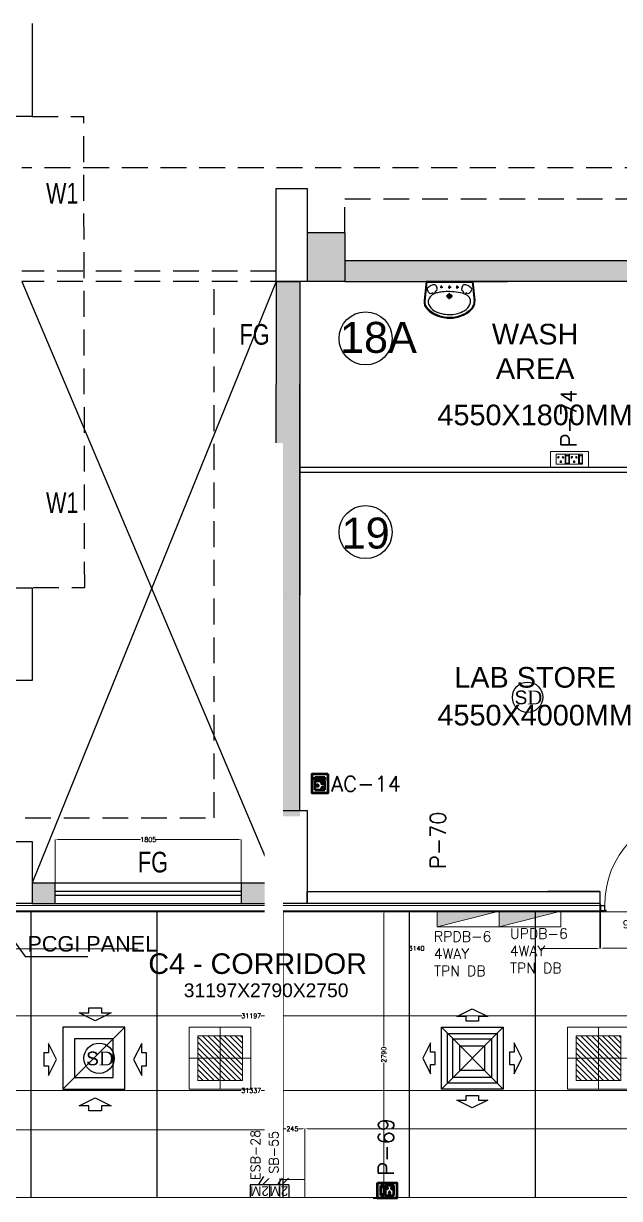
# Model space of a CAD drawing. Extents: x 11369658 to 11598203, y -3946797 to -3787209.
# Drawn here: x 11404057 to 11409837, y -3870631 to -3859241 of the extents above; entities that cross this region are included whole.
import ezdxf

# ---------------------------------------------------------------- set-up
doc = ezdxf.new("R2010")
doc.units = 0
doc.header["$MEASUREMENT"] = 0
doc.header["$PDMODE"] = 35
doc.linetypes.add('CENTER', pattern=[0])
doc.linetypes.add('DASHED', pattern=[0.75, 0.5, -0.25])
doc.layers.get('0').update_dxf_attribs({"linetype": 'CONTINUOUS'})
doc.layers.get('Defpoints').update_dxf_attribs({"color": 251, "linetype": 'CONTINUOUS'})
for name, color, linetype, lineweight in [('0 Room description', 210, 'CONTINUOUS', 5), ('0 Room Dimensions', 7, 'CONTINUOUS', 0), ('Ahlada 50mm Wall Panel PCGI', 94, 'CONTINUOUS', 5), ('Ahlada Ceiling Panels', 202, 'CONTINUOUS', 5), ('Dim( Actpl )', 7, 'CONTINUOUS', 5), ('ELE-1 NO 6-16A RAW POWER SOCKET', 1, 'CONTINUOUS', 0), ('ELE-2NOS OF 6-16 RAW POWER SOCKET', 1, 'CONTINUOUS', 20), ('ELE-36W LED LIGHT', 210, 'CONTINUOUS', 18), ('ELE-POWER SOCKET TEXT', 7, 'CONTINUOUS', 5), ('ELE. DB', 1, 'CONTINUOUS', 9), ('ELE.DB', 1, 'CONTINUOUS', 20), ('ELE.DB @ 1', 1, 'CONTINUOUS', 20), ('FA-BELOW SMOKE DERECTOR', 1, 'CONTINUOUS', 25), ('Single Leaf Door', 4, 'CONTINUOUS', 18)]:
    doc.layers.add(name, color=color, linetype=linetype, lineweight=lineweight)
for name, color, linetype in [('dim ref', 251, 'CONTINUOUS'), ('ELE 36W LED LIGHT', 6, 'CONTINUOUS'), ('ELE-2M RAW P.SB', 40, 'CONTINUOUS'), ('ELE-2M UPS P.SB', 3, 'CONTINUOUS'), ('ELE-LIGHTING TEXT', 7, 'CONTINUOUS'), ('HATCH', 251, 'CONTINUOUS'), ('HS', 251, 'CONTINUOUS'), ('MEP_HVAC_RA_DIFFUSER', 6, 'CONTINUOUS'), ('MEP_HVAC_SA_DIFFUSER', 5, 'CONTINUOUS')]:
    doc.layers.add(name, color=color, linetype=linetype)
doc.layers.add('ELE-20A AC POWER SOCKET', color=7, linetype='CONTINUOUS', lineweight=5, true_color=0xffa07f)
doc.styles.add('0_RM-NM', font='arial.ttf')
doc.styles.add('ARIAL', font='arial.ttf', dxfattribs={"width": 0.75})
doc.styles.add('PDF Times New Roman', font='times.ttf')
doc.styles.get("Standard").update_dxf_attribs({"font": 'arial.ttf'})
doc.styles.add('sudheer', font='romanc.shx')
doc.dimstyles.new('AEPL1', dxfattribs={"dimtxt": 45, "dimasz": 25, "dimexe": 1.25, "dimexo": 5, "dimtad": 0, "dimdec": 0, "dimtxsty": 'sudheer', "dimcen": 2.5, "dimclrd": 250, "dimclre": 250, "dimclrt": 7, "dimadec": 0, "dimazin": 0, "dimtfac": 1, "dimtdec": 0, "dimtmove": 0, "dimatfit": 3, "dimfxl": 1, "dimlwd": 0, "dimlwe": 0, "dimarcsym": 0})
doc.dimstyles.new('Scale 50', dxfattribs={"dimscale": 0, "dimtxt": 150, "dimasz": 150, "dimexe": 0, "dimexo": 0.1, "dimgap": 0, "dimtad": 0, "dimtoh": 1, "dimdec": 0, "dimzin": 0, "dimdsep": 46, "dimtxsty": '0_RM-NM', "dimcen": 0, "dimdle": 100, "dimclrd": 204, "dimclre": 212, "dimclrt": 224, "dimadec": 0, "dimazin": 0, "dimtfac": 1, "dimtdec": 0, "dimtofl": 0, "dimtmove": 1, "dimatfit": 3, "dimfxl": 1, "dimtolj": 1, "dimtzin": 0, "dimlwe": -1, "dimarcsym": 0})
pattern_1 = [(45, (532647.2246, -299518.40968), (-0.0883883476483, 0.0883883476483), [])]

# ---------------------------------------------------------------- blocks, each defined once
blk = doc.blocks.new('*D37')
at = {"layer": 'Defpoints', "color": 0, "ltscale": 500, "transparency": 16777216}
for p in [(11397238, -3867771), (11406507, -3867769), (11406507, -3868211)]:
    blk.add_point(p, dxfattribs=at)
at = {"layer": 'Dim( Actpl )', "color": 250, "lineweight": 0, "ltscale": 500, "transparency": 16777216}
for p, q in [((11397238, -3867776), (11397238, -3868212)), ((11406507, -3867774), (11406507, -3868212)), ((11397263, -3868211), (11401793, -3868211)), ((11406482, -3868211), (11401952, -3868211))]:
    blk.add_line(p, q, dxfattribs=at)
at = {"layer": 'Dim( Actpl )', "color": 250, "ltscale": 500, "transparency": 16777216}
for points in [[(11397263, -3868207), (11397263, -3868215), (11397238, -3868211)], [(11406482, -3868215), (11406482, -3868207), (11406507, -3868211)]]:
    blk.add_solid(points, dxfattribs=at)
at = {"layer": 'Dim( Actpl )', "color": 7, "ltscale": 500, "transparency": 16777216, "insert": (11401872, -3868211), "char_height": 45, "attachment_point": 5, "style": 'sudheer'}
blk.add_mtext('9270', dxfattribs=at)
blk = doc.blocks.new('*D38')
at = {"layer": 'Defpoints', "color": 0, "ltscale": 500, "transparency": 16777216}
for p in [(11409647, -3867670), (11406507, -3867769), (11409647, -3868206)]:
    blk.add_point(p, dxfattribs=at)
at = {"layer": 'Dim( Actpl )', "color": 250, "lineweight": 0, "ltscale": 500, "transparency": 16777216}
for p, q in [((11409647, -3867675), (11409647, -3868207)), ((11406507, -3867774), (11406507, -3868207)), ((11406532, -3868206), (11407793, -3868206)), ((11409622, -3868206), (11407945, -3868206))]:
    blk.add_line(p, q, dxfattribs=at)
at = {"layer": 'Dim( Actpl )', "color": 250, "ltscale": 500, "transparency": 16777216}
for points in [[(11406532, -3868202), (11406532, -3868210), (11406507, -3868206)], [(11409622, -3868210), (11409622, -3868202), (11409647, -3868206)]]:
    blk.add_solid(points, dxfattribs=at)
at = {"layer": 'Dim( Actpl )', "color": 7, "ltscale": 500, "transparency": 16777216, "insert": (11407869, -3868206), "char_height": 45, "attachment_point": 5, "style": 'sudheer'}
blk.add_mtext('3140', dxfattribs=at)
blk = doc.blocks.new('*D43')
at = {"layer": 'Defpoints', "color": 0, "ltscale": 500, "transparency": 16777216}
for p in [(11409654, -3867771), (11410629, -3867771), (11409654, -3868204)]:
    blk.add_point(p, dxfattribs=at)
at = {"layer": 'Dim( Actpl )', "color": 250, "lineweight": 0, "ltscale": 500, "transparency": 16777216}
for p, q in [((11409654, -3867776), (11409654, -3868205)), ((11410629, -3867776), (11410629, -3868205)), ((11409679, -3868204), (11410083, -3868204)), ((11410604, -3868204), (11410200, -3868204))]:
    blk.add_line(p, q, dxfattribs=at)
at = {"layer": 'Dim( Actpl )', "color": 250, "ltscale": 500, "transparency": 16777216}
for points in [[(11409679, -3868200), (11409679, -3868208), (11409654, -3868204)], [(11410604, -3868208), (11410604, -3868200), (11410629, -3868204)]]:
    blk.add_solid(points, dxfattribs=at)
at = {"layer": 'Dim( Actpl )', "color": 7, "ltscale": 500, "transparency": 16777216, "insert": (11410142, -3868204), "char_height": 45, "attachment_point": 5, "style": 'sudheer'}
blk.add_mtext('975', dxfattribs=at)
blk = doc.blocks.new('*D47')
at = {"layer": 'Defpoints', "color": 0, "ltscale": 500, "transparency": 16777216}
for p in [(11397222, -3869964), (11397222, -3870445), (11406542, -3870445)]:
    blk.add_point(p, dxfattribs=at)
at = {"layer": 'Dim( Actpl )', "color": 250, "lineweight": 0, "ltscale": 500, "transparency": 16777216}
for p, q in [((11397222, -3870440), (11397222, -3869963)), ((11397247, -3869964), (11401802, -3869964)), ((11406517, -3869964), (11401962, -3869964)), ((11406542, -3870440), (11406542, -3869963))]:
    blk.add_line(p, q, dxfattribs=at)
at = {"layer": 'Dim( Actpl )', "color": 250, "ltscale": 500, "transparency": 16777216}
for points in [[(11397247, -3869960), (11397247, -3869968), (11397222, -3869964)], [(11406517, -3869968), (11406517, -3869960), (11406542, -3869964)]]:
    blk.add_solid(points, dxfattribs=at)
at = {"layer": 'Dim( Actpl )', "color": 7, "ltscale": 500, "transparency": 16777216, "insert": (11401882, -3869964), "char_height": 45, "attachment_point": 5, "style": 'sudheer'}
blk.add_mtext('9320', dxfattribs=at)
blk = doc.blocks.new('*D48')
at = {"layer": 'Defpoints', "color": 0, "ltscale": 500, "transparency": 16777216}
for p in [(11416632, -3869955), (11406787, -3870445), (11416632, -3870798)]:
    blk.add_point(p, dxfattribs=at)
at = {"layer": 'Dim( Actpl )', "color": 250, "lineweight": 0, "ltscale": 500, "transparency": 16777216}
for p, q in [((11406787, -3870440), (11406787, -3869954)), ((11406812, -3869955), (11411630, -3869955)), ((11416607, -3869955), (11411790, -3869955)), ((11416632, -3870793), (11416632, -3869954))]:
    blk.add_line(p, q, dxfattribs=at)
at = {"layer": 'Dim( Actpl )', "color": 250, "ltscale": 500, "transparency": 16777216}
for points in [[(11406812, -3869951), (11406812, -3869959), (11406787, -3869955)], [(11416607, -3869951), (11416607, -3869959), (11416632, -3869955)]]:
    blk.add_solid(points, dxfattribs=at)
at = {"layer": 'Dim( Actpl )', "color": 7, "ltscale": 500, "transparency": 16777216, "insert": (11411710, -3869955), "char_height": 45, "attachment_point": 5, "style": 'sudheer'}
blk.add_mtext('9845', dxfattribs=at)
blk = doc.blocks.new('*D57')
at = {"layer": 'Defpoints', "color": 0, "ltscale": 500, "transparency": 16777216}
for p in [(11406170, -3867152), (11404365, -3867771), (11406170, -3867771)]:
    blk.add_point(p, dxfattribs=at)
at = {"layer": 'Dim( Actpl )', "color": 250, "lineweight": 0, "ltscale": 500, "transparency": 16777216}
for p, q in [((11404365, -3867766), (11404365, -3867151)), ((11404390, -3867152), (11405193, -3867152)), ((11406145, -3867152), (11405344, -3867152)), ((11406170, -3867766), (11406170, -3867151))]:
    blk.add_line(p, q, dxfattribs=at)
at = {"layer": 'Dim( Actpl )', "color": 250, "ltscale": 500, "transparency": 16777216}
for points in [[(11404390, -3867148), (11404390, -3867156), (11404365, -3867152)], [(11406145, -3867156), (11406145, -3867148), (11406170, -3867152)]]:
    blk.add_solid(points, dxfattribs=at)
at = {"layer": 'Dim( Actpl )', "color": 7, "ltscale": 500, "transparency": 16777216, "insert": (11405268, -3867152), "char_height": 45, "attachment_point": 5, "style": 'sudheer'}
blk.add_mtext('1805', dxfattribs=at)
blk = doc.blocks.new('*D58')
at = {"layer": 'Defpoints', "color": 0, "ltscale": 500, "transparency": 16777216}
for p in [(11406542, -3869955), (11406542, -3870445), (11406787, -3870445)]:
    blk.add_point(p, dxfattribs=at)
at = {"layer": 'Dim( Actpl )', "color": 250, "lineweight": 0, "ltscale": 500, "transparency": 16777216}
for p, q in [((11406542, -3870440), (11406542, -3869954)), ((11406567, -3869955), (11406606, -3869955)), ((11406762, -3869955), (11406723, -3869955)), ((11406787, -3870440), (11406787, -3869954))]:
    blk.add_line(p, q, dxfattribs=at)
at = {"layer": 'Dim( Actpl )', "color": 250, "ltscale": 500, "transparency": 16777216}
for points in [[(11406567, -3869951), (11406567, -3869959), (11406542, -3869955)], [(11406762, -3869959), (11406762, -3869951), (11406787, -3869955)]]:
    blk.add_solid(points, dxfattribs=at)
at = {"layer": 'Dim( Actpl )', "color": 7, "ltscale": 500, "transparency": 16777216, "insert": (11406665, -3869955), "char_height": 45, "attachment_point": 5, "style": 'sudheer'}
blk.add_mtext('245', dxfattribs=at)
blk = doc.blocks.new('1000x80')
at = {"layer": 'Single Leaf Door'}
for points in [[(103104, -23532), (103109, -23532), (103109, -23236), (103104, -23236)], [(103147, -23236), (103142, -23236), (103142, -23532), (103147, -23532)]]:
    blk.add_hatch(color=6, dxfattribs=at).paths.add_polyline_path(points)
at = {"layer": 'Single Leaf Door', "color": 8}
for p, q in [((103104, -23771), (103104, -22867)), ((103104, -22867), (103147, -22867)), ((103125, -23236), (103125, -22867)), ((103147, -22867), (103147, -23771)), ((103089, -22924), (103089, -22942)), ((103104, -22922), (103091, -22922)), ((103091, -22944), (103104, -22944)), ((103104, -22922), (103104, -22944)), ((103125, -23771), (103125, -23532)), ((103060, -23771), (103060, -23821)), ((103100, -23771), (103060, -23771)), ((103061, -23773), (103061, -23819)), ((103098, -23773), (103061, -23773)), ((103098, -23818), (103098, -23773)), ((103100, -23816), (103100, -23771)), ((103147, -23771), (103104, -23771)), ((103994, -23816), (103994, -23771)), ((103994, -23771), (104035, -23771)), ((103996, -23818), (103996, -23773)), ((103996, -23773), (104033, -23773)), ((104033, -23773), (104033, -23819)), ((104035, -23771), (104035, -23821)), ((103060, -23821), (103100, -23821)), ((103061, -23819), (103100, -23819)), ((103110, -23818), (103098, -23818)), ((103112, -23816), (103100, -23816)), ((103100, -23819), (103110, -23819)), ((103100, -23821), (103112, -23821)), ((103110, -23819), (103110, -23818)), ((103112, -23821), (103112, -23816)), ((103982, -23816), (103994, -23816)), ((103982, -23821), (103982, -23816)), ((103994, -23821), (103982, -23821)), ((103984, -23818), (103996, -23818)), ((103984, -23819), (103984, -23818)), ((103994, -23819), (103984, -23819)), ((104033, -23819), (103994, -23819)), ((104035, -23821), (103994, -23821))]:
    blk.add_line(p, q, dxfattribs=at)
at = {"layer": 'Single Leaf Door', "color": 6}
for p, q in [((103147, -23236), (103104, -23236)), ((103104, -23236), (103104, -23532)), ((103109, -23532), (103109, -23236)), ((103142, -23532), (103142, -23236)), ((103147, -23532), (103147, -23236)), ((103104, -23532), (103147, -23532))]:
    blk.add_line(p, q, dxfattribs=at)
at = {"layer": 'Single Leaf Door', "color": 6, "ltscale": 100}
blk.add_line((103142, -23236), (103142, -23532), dxfattribs=at)
at = {"layer": 'Single Leaf Door', "color": 6}
for points in [[(103104, -23236), (103104, -23532), (103109, -23532), (103109, -23236), (103104, -23236)], [(103147, -23236), (103147, -23532), (103142, -23532), (103142, -23236), (103147, -23236)]]:
    blk.add_lwpolyline(points, dxfattribs=at)
at = {"layer": 'Single Leaf Door', "ltscale": 5000}
blk.add_lwpolyline([(103104, -23236), (103104, -23532), (103109, -23532), (103109, -23236), (103104, -23236)], dxfattribs=at)
at = {"layer": 'Single Leaf Door', "color": 8}
for centre, radius, start, end in [((103097, -23763), 897, 359.459, 86.7975), ((103089, -22933), 3.72, 90, 270), ((103091, -22924), 1.98, 90, 180), ((103091, -22942), 1.98, 180, 270)]:
    blk.add_arc(centre, radius, start, end, dxfattribs=at)
blk = doc.blocks.new('*D105')
at = {"layer": 'Defpoints', "color": 0, "ltscale": 500, "transparency": 16777216}
for p in [(11390668, -3868129), (11421865, -3868371), (11421865, -3868861)]:
    blk.add_point(p, dxfattribs=at)
at = {"layer": 'Dim( Actpl )', "color": 250, "lineweight": 0, "ltscale": 500, "transparency": 16777216}
for p, q in [((11390668, -3868134), (11390668, -3868862)), ((11421865, -3868376), (11421865, -3868862)), ((11390693, -3868861), (11406174, -3868861)), ((11421840, -3868861), (11406359, -3868861))]:
    blk.add_line(p, q, dxfattribs=at)
at = {"layer": 'Dim( Actpl )', "color": 250, "ltscale": 500, "transparency": 16777216}
for points in [[(11390693, -3868857), (11390693, -3868865), (11390668, -3868861)], [(11421840, -3868865), (11421840, -3868857), (11421865, -3868861)]]:
    blk.add_solid(points, dxfattribs=at)
at = {"layer": 'Dim( Actpl )', "color": 7, "ltscale": 500, "transparency": 16777216, "insert": (11406266, -3868861), "char_height": 45, "attachment_point": 5, "style": 'sudheer'}
blk.add_mtext('31197', dxfattribs=at)
blk = doc.blocks.new('*D106')
at = {"layer": 'Defpoints', "color": 0, "ltscale": 500, "transparency": 16777216}
for p in [(11407444, -3867842), (11407444, -3870632), (11407552, -3870632)]:
    blk.add_point(p, dxfattribs=at)
at = {"layer": 'Dim( Actpl )', "color": 250, "lineweight": 0, "ltscale": 500, "transparency": 16777216}
for p, q in [((11407449, -3867842), (11407554, -3867842)), ((11407552, -3867867), (11407552, -3869157)), ((11407552, -3870607), (11407552, -3869317)), ((11407449, -3870632), (11407554, -3870632))]:
    blk.add_line(p, q, dxfattribs=at)
at = {"layer": 'Dim( Actpl )', "color": 250, "ltscale": 500, "transparency": 16777216}
for points in [[(11407557, -3867867), (11407548, -3867867), (11407552, -3867842)], [(11407548, -3870607), (11407557, -3870607), (11407552, -3870632)]]:
    blk.add_solid(points, dxfattribs=at)
at = {"layer": 'Dim( Actpl )', "color": 7, "ltscale": 500, "transparency": 16777216, "insert": (11407552, -3869237), "char_height": 45, "attachment_point": 5, "rotation": 90, "style": 'sudheer'}
blk.add_mtext('2790', dxfattribs=at)
blk = doc.blocks.new('*D107')
at = {"layer": 'Defpoints', "color": 0, "ltscale": 500, "transparency": 16777216}
for p in [(11390597, -3868239), (11421935, -3868239), (11421935, -3869585)]:
    blk.add_point(p, dxfattribs=at)
at = {"layer": 'Dim( Actpl )', "color": 250, "lineweight": 0, "ltscale": 500, "transparency": 16777216}
for p, q in [((11390597, -3868244), (11390597, -3869586)), ((11421935, -3868244), (11421935, -3869586)), ((11390622, -3869585), (11406169, -3869585)), ((11421910, -3869585), (11406363, -3869585))]:
    blk.add_line(p, q, dxfattribs=at)
at = {"layer": 'Dim( Actpl )', "color": 250, "ltscale": 500, "transparency": 16777216}
for points in [[(11390622, -3869580), (11390622, -3869589), (11390597, -3869585)], [(11421910, -3869589), (11421910, -3869580), (11421935, -3869585)]]:
    blk.add_solid(points, dxfattribs=at)
at = {"layer": 'Dim( Actpl )', "color": 7, "ltscale": 500, "transparency": 16777216, "insert": (11406266, -3869585), "char_height": 45, "attachment_point": 5, "style": 'sudheer'}
blk.add_mtext('31337', dxfattribs=at)
blk = doc.blocks.new('FREAWFRED')
at = {"layer": 'ELE.DB @ 1'}
h = blk.add_hatch(color=1, dxfattribs=at)
h.dxf.hatch_style = 1
h.paths.add_polyline_path([(150, 0), (150, 600), (0, 600)])
at = {"layer": 'ELE.DB'}
blk.add_line((0, 600), (150, 0), dxfattribs=at)
blk.add_lwpolyline([(0, 0), (0, 600), (150, 600), (150, 0)], close=True, dxfattribs=at)
blk = doc.blocks.new('UPS DB')
at = {"layer": 'HATCH'}
h = blk.add_hatch(color=3, dxfattribs=at)
h.dxf.hatch_style = 1
h.paths.add_polyline_path([(0, -150), (600, -150), (600, 0)])
at = {"layer": 'ELE. DB', "color": 3}
blk.add_line((600, 0), (0, -150), dxfattribs=at)
blk.add_lwpolyline([(0, 0), (600, 0), (600, -150), (0, -150)], close=True, dxfattribs=at)
blk = doc.blocks.new('6-16A RAW POWER SOCKET 3M')
at = {"layer": 'ELE-1 NO 6-16A RAW POWER SOCKET', "lineweight": 50}
for p, q in [((0, 57.9), (72.3, 57.9)), ((0, 57.9), (72.3, 57.9)), ((0, 32.7), (0, 57.9)), ((0, 57.9), (0, 32.7)), ((72.3, 32.7), (0, 32.7)), ((0, 28.5), (0, -34.8)), ((72.3, 28.5), (0, 28.5)), ((7.9, 55.8), (64.4, 55.8)), ((7.9, 34.8), (7.9, 55.8)), ((64.4, 34.8), (7.9, 34.8)), ((61.9, 55.8), (61.9, 34.8)), ((64.4, 55.8), (64.4, 34.8)), ((72.3, 57.9), (72.3, 32.7)), ((72.3, -34.8), (72.3, 28.5)), ((0, -34.8), (72.3, -34.8))]:
    blk.add_line(p, q, dxfattribs=at)
blk.add_lwpolyline([(92, 82.1), (92, -57.5), (-19.7, -57.5), (-19.7, 82.1)], close=True, dxfattribs=at)
for centre, radius, start, end in [((18.3, -3.1), 4.93, 37.15837, 322.84163), ((23.3, -3.1), 3.14, 251.40312, 108.59688), ((50.3, 14.9), 4.24, 357.48997, 264.73109), ((53.2, 11.6), 3.43, 194.90486, 67.31619), ((50.3, -21.2), 4.24, 95.26891, 2.51003), ((53.2, -17.8), 3.43, 292.68381, 165.09514)]:
    blk.add_arc(centre, radius, start, end, dxfattribs=at)
blk = doc.blocks.new('4355')
at = {"layer": 'ELE-1 NO 6-16A RAW POWER SOCKET', "color": 21, "lineweight": 50}
for p, q in [((-132, 227), (-289, 227)), ((-289, 227), (-289, 49)), ((-132, 49), (-132, 227)), ((-122, 49), (-122, 227)), ((-122, 227), (-60, 227)), ((-60, 227), (-122, 227)), ((-60, 227), (-60, 49)), ((-60, 227), (-60, 49)), ((-289, 49), (-132, 49)), ((-60, 49), (-122, 49)), ((-117, 68), (-117, 208)), ((-117, 208), (-65, 208)), ((-65, 74), (-117, 74)), ((-65, 68), (-117, 68)), ((-65, 208), (-65, 68))]:
    blk.add_line(p, q, dxfattribs=at)
blk.add_lwpolyline([(0, 0), (-345, 0), (-345, 276), (0, 276)], close=True, dxfattribs=at)
for centre, radius, start, end in [((-255, 103), 10.5, 5.2689, 272.51), ((-247, 96), 8.47, 202.6838, 75.0951), ((-211, 182), 12.2, 307.1584, 232.8416), ((-211, 170), 7.76, 161.4031, 18.5969), ((-174, 96), 8.47, 104.9049, 337.3162), ((-166, 103), 10.5, 267.49, 174.7311)]:
    blk.add_arc(centre, radius, start, end, dxfattribs=at)
blk = doc.blocks.new('ujikd5e')
at = {"layer": 'ELE-2NOS OF 6-16 RAW POWER SOCKET', "color": 181, "ltscale": 300}
for p, q in [((57, -27), (91, -27)), ((91, -27), (57, -27)), ((57, -27), (57, -124)), ((57, -27), (57, -124)), ((88, -37), (60, -37)), ((60, -37), (60, -113)), ((60, -110), (88, -110)), ((60, -113), (88, -113)), ((88, -113), (88, -37)), ((91, -124), (91, -27)), ((97, -124), (97, -27)), ((97, -27), (182, -27)), ((182, -27), (182, -124)), ((187, -27), (221, -27)), ((221, -27), (187, -27)), ((187, -27), (187, -124)), ((187, -27), (187, -124)), ((218, -37), (190, -37)), ((190, -37), (190, -113)), ((190, -110), (218, -110)), ((190, -113), (218, -113)), ((218, -113), (218, -37)), ((221, -124), (221, -27)), ((227, -27), (312, -27)), ((227, -124), (227, -27)), ((312, -27), (312, -124)), ((57, -124), (91, -124)), ((182, -124), (97, -124)), ((187, -124), (221, -124)), ((312, -124), (227, -124))]:
    blk.add_line(p, q, dxfattribs=at)
blk.add_lwpolyline([(0, -150), (369, -150), (369, 0), (0, 0)], close=True, dxfattribs=at)
for centre, radius, start, end in [((115, -94), 5.7, 5.2689, 272.51), ((119, -98), 4.6, 202.6838, 75.0951), ((139, -51), 6.62, 307.1584, 232.8416), ((139, -58), 4.22, 161.4031, 18.5969), ((159, -98), 4.6, 104.9049, 337.3162), ((163, -94), 5.7, 267.49, 174.7311), ((245, -94), 5.7, 5.2689, 272.51), ((249, -98), 4.6, 202.6838, 75.0951), ((269, -51), 6.62, 307.1584, 232.8416), ((269, -58), 4.22, 161.4031, 18.5969), ((289, -98), 4.6, 104.9049, 337.3162), ((293, -94), 5.7, 267.49, 174.7311)]:
    blk.add_arc(centre, radius, start, end, dxfattribs=at)
blk = doc.blocks.new('SMOKE DETECTOR')
at = {"layer": 'FA-BELOW SMOKE DERECTOR', "color": 7}
blk.add_circle((931029, -118294), 350, dxfattribs=at)
at = {"layer": 'FA-BELOW SMOKE DERECTOR', "insert": (930730, -118461), "char_height": 316.24, "attachment_point": 7, "style": 'PDF Times New Roman'}
blk.add_mtext('{\\fArial|b0|i0|c0|p34;S}D', dxfattribs=at)
blk = doc.blocks.new('light300x600')
at = {"layer": 'ELE-36W LED LIGHT', "lineweight": 0}
for p, q in [((918215, -78407), (918215, -79007)), ((918815, -78407), (918215, -78407)), ((918515, -78407), (918515, -79007)), ((918815, -79007), (918815, -78407)), ((918298, -78491), (918299, -78491)), ((918298, -78544), (918352, -78491)), ((918298, -78597), (918405, -78491)), ((918298, -78650), (918458, -78491)), ((918298, -78703), (918511, -78491)), ((918298, -78756), (918564, -78491)), ((918298, -78809), (918617, -78491)), ((918298, -78862), (918670, -78491)), ((918298, -78916), (918723, -78491)), ((918298, -78491), (918298, -78924)), ((918731, -78491), (918298, -78491)), ((918343, -78924), (918731, -78536)), ((918731, -78924), (918731, -78491)), ((918396, -78924), (918731, -78589)), ((918449, -78924), (918731, -78642)), ((918502, -78924), (918731, -78695)), ((918215, -78707), (918815, -78707)), ((918555, -78924), (918731, -78748)), ((918608, -78924), (918731, -78801)), ((918298, -78924), (918731, -78924)), ((918661, -78924), (918731, -78854)), ((918714, -78924), (918731, -78907)), ((918215, -79007), (918815, -79007))]:
    blk.add_line(p, q, dxfattribs=at)
blk = doc.blocks.new('SA_DIFFUSER_600X600 MM')
at = {"layer": 'MEP_HVAC_SA_DIFFUSER', "color": 8}
for p, q in [((11908714, -3793568), (11908114, -3794168)), ((11908714, -3794168), (11908114, -3793568))]:
    blk.add_line(p, q, dxfattribs=at)
at = {"layer": 'MEP_HVAC_SA_DIFFUSER', "color": 152}
for points in [[(11908354, -3793508), (11908354, -3793463), (11908264, -3793463), (11908414, -3793388), (11908564, -3793463), (11908474, -3793463), (11908474, -3793508)], [(11908054, -3793808), (11908009, -3793808), (11908009, -3793718), (11907934, -3793868), (11908009, -3794018), (11908009, -3793928), (11908054, -3793928)], [(11908774, -3793928), (11908819, -3793928), (11908819, -3794018), (11908894, -3793868), (11908819, -3793718), (11908819, -3793808), (11908774, -3793808)], [(11908474, -3794228), (11908474, -3794273), (11908564, -3794273), (11908414, -3794348), (11908264, -3794273), (11908354, -3794273), (11908354, -3794228)]]:
    blk.add_lwpolyline(points, close=True, dxfattribs=at)
at = {"layer": 'MEP_HVAC_SA_DIFFUSER', "color": 5}
for points in [[(11908714, -3793568), (11908714, -3794168), (11908114, -3794168), (11908114, -3793568)], [(11908602, -3793681), (11908602, -3794056), (11908227, -3794056), (11908227, -3793681)]]:
    blk.add_lwpolyline(points, close=True, dxfattribs=at)
at = {"layer": 'MEP_HVAC_SA_DIFFUSER', "color": 8}
for points in [[(11908654, -3793628), (11908654, -3794108), (11908174, -3794108), (11908174, -3793628)], [(11908534, -3793748), (11908534, -3793988), (11908294, -3793988), (11908294, -3793748)]]:
    blk.add_lwpolyline(points, close=True, dxfattribs=at)
blk = doc.blocks.new('RA_DIFFUSER_600X600 MM')
at = {"layer": 'MEP_HVAC_RA_DIFFUSER', "color": 6}
for p, q in [((11906563, -3793381), (11906688, -3793381)), ((11906563, -3793428), (11906563, -3793381)), ((11906688, -3793381), (11906688, -3793428)), ((11906470, -3793428), (11906563, -3793428)), ((11906625, -3793506), (11906470, -3793428)), ((11906781, -3793428), (11906625, -3793506)), ((11906688, -3793428), (11906781, -3793428)), ((11906314, -3794168), (11906914, -3793568)), ((11906314, -3793568), (11906314, -3794168)), ((11906914, -3793568), (11906314, -3793568)), ((11906914, -3794168), (11906914, -3793568)), ((11906174, -3793724), (11906174, -3793817)), ((11906252, -3793879), (11906174, -3793724)), ((11907077, -3793724), (11906999, -3793879)), ((11907077, -3793817), (11907077, -3793724)), ((11906127, -3793817), (11906127, -3793942)), ((11906174, -3793817), (11906127, -3793817)), ((11907123, -3793817), (11907077, -3793817)), ((11907123, -3793942), (11907123, -3793817)), ((11906127, -3793942), (11906174, -3793942)), ((11906174, -3794035), (11906252, -3793879)), ((11906174, -3793942), (11906174, -3794035)), ((11906999, -3793879), (11907077, -3794035)), ((11907077, -3793942), (11907123, -3793942)), ((11907077, -3794035), (11907077, -3793942)), ((11906314, -3794168), (11906914, -3794168)), ((11906470, -3794331), (11906625, -3794253)), ((11906625, -3794253), (11906781, -3794331)), ((11906563, -3794331), (11906470, -3794331)), ((11906563, -3794377), (11906563, -3794331)), ((11906688, -3794377), (11906563, -3794377)), ((11906688, -3794331), (11906688, -3794377)), ((11906781, -3794331), (11906688, -3794331))]:
    blk.add_line(p, q, dxfattribs=at)
blk.add_lwpolyline([(11906427, -3794056), (11906802, -3794056), (11906802, -3793681), (11906427, -3793681)], close=True, dxfattribs=at)
blk = doc.blocks.new('2M SB')
at = {"layer": 'ELE-2M RAW P.SB'}
for p, q in [((-240, 160), (-240, 0)), ((0, 160), (-240, 160)), ((-134, 160), (-69, 265)), ((-88, 160), (-3, 245)), ((0, 160), (0, 0))]:
    blk.add_line(p, q, dxfattribs=at)
blk.add_text('2M', height=120, rotation=180, dxfattribs=at).set_placement((-6, 143))
blk = doc.blocks.new('2M UPS SB')
at = {"layer": 'ELE-2M UPS P.SB', "color": 3}
for p, q in [((-240, 160), (-240, 0)), ((0, 160), (-240, 160)), ((-134, 160), (-69, 265)), ((-88, 160), (-3, 245)), ((0, 160), (0, 0))]:
    blk.add_line(p, q, dxfattribs=at)
blk.add_text('2M', height=120, rotation=180, dxfattribs=at).set_placement((-6, 143))

msp = doc.modelspace()

# ---------------------------------------------------------------- hatches: boundary and pattern name
at = {"ltscale": 500}
for points in [[(11407172.5, -3861541.4), (11407172.5, -3861271.4), (11406807.5, -3861271.4), (11406807.5, -3861741.4), (11407172.5, -3861741.4)], [(11409649.2, -3861541.4), (11407172.5, -3861541.4), (11407172.5, -3861741.4), (11409649.2, -3861741.4)], [(11404365.5, -3867571.4), (11404142.5, -3867571.4), (11404142.5, -3867771.4), (11404365.5, -3867771.4)], [(11406507.5, -3867571.4), (11406170.5, -3867571.4), (11406170.5, -3867771.4), (11406507.5, -3867771.4)]]:
    msp.add_hatch(color=8, dxfattribs=at).paths.add_polyline_path(points)
at = {"layer": 'HS', "lineweight": -3, "ltscale": 500}
h = msp.add_hatch(dxfattribs=at)
h.set_pattern_fill('ANSI31', color=8)
h.set_pattern_definition(pattern_1)
h.paths.add_polyline_path([(11411110, -3861091.4, 0.4142136), (11410960, -3861241.4), (11410745, -3861241.4), (11410745, -3861541.4), (11409649.2, -3861541.4), (11409649.2, -3861741.4), (11410745, -3861741.4), (11411110, -3861741.4)])
h = msp.add_hatch(dxfattribs=at)
h.set_pattern_fill('ANSI31', color=8)
h.set_pattern_definition(pattern_1)
h.paths.add_polyline_path([(11406737.5, -3864011.4), (11406507.5, -3864011.4), (11406507.5, -3864781.4), (11406737.5, -3864781.4)])
h.paths.add_polyline_path([(11406737.5, -3861741.4), (11406507.5, -3861741.4), (11406507.5, -3863707.4), (11406737.5, -3863707.4)])
h = msp.add_hatch(dxfattribs=at)
h.set_pattern_fill('ANSI31', color=8)
h.set_pattern_definition(pattern_1)
h.paths.add_polyline_path([(11406507.5, -3866925.5), (11406507.5, -3863707.4), (11406737.5, -3863707.4), (11406737.5, -3866925.5)])

# ---------------------------------------------------------------- linework, layer by layer
at = {"color": 8, "lineweight": 25, "ltscale": 500}
for p, q in [((11404142.5, -3859241.4), (11404142.5, -3860141.4)), ((11404142.5, -3860141.4), (11403842.5, -3860141.4)), ((11406507.5, -3861741.4), (11406507.5, -3860841.4)), ((11406507.5, -3860841.4), (11406807.5, -3860841.4)), ((11406807.5, -3860841.4), (11406807.5, -3861741.4)), ((11406807.5, -3861741.4), (11406507.5, -3861741.4)), ((11406737.5, -3861741.4), (11406737.5, -3864781.4)), ((11406737.5, -3861741.4), (11406737.5, -3863261.4)), ((11406737.5, -3863541.4), (11411410, -3863541.4)), ((11406737.5, -3863591.4), (11411410, -3863591.4)), ((11403842.5, -3864711.4), (11404142.5, -3864711.4)), ((11404142.5, -3864711.4), (11404142.5, -3865611.4)), ((11404142.5, -3865611.4), (11403842.5, -3865611.4)), ((11406507.5, -3867771.4), (11406507.5, -3866871.4)), ((11406507.5, -3866871.4), (11406807.5, -3866871.4)), ((11406807.5, -3866871.4), (11406807.5, -3867771.4)), ((11403842.5, -3867171.4), (11404142.5, -3867171.4)), ((11404142.5, -3867171.4), (11404142.5, -3867771.4)), ((11404142.5, -3867771.4), (11403842.5, -3867771.4)), ((11406807.5, -3867771.4), (11406507.5, -3867771.4))]:
    msp.add_line(p, q, dxfattribs=at)
at = {"color": 8, "linetype": 'DASHED', "lineweight": 25, "ltscale": 500}
for p, q in [((11404142.5, -3860141.4), (11404642.5, -3860141.4)), ((11404650.8, -3864709), (11404642.5, -3860141.4)), ((11426262.5, -3860641.4), (11404042.5, -3860641.4)), ((11407172.5, -3860941.4), (11410745, -3860941.4)), ((11407172.5, -3861271.4), (11407172.5, -3860941.4)), ((11406507.5, -3861641.4), (11404042.5, -3861641.4)), ((11406507.5, -3861741.4), (11404042.5, -3861741.4)), ((11405907.5, -3866941.4), (11405907.5, -3861741.4)), ((11404150.8, -3864709), (11404650.8, -3864709)), ((11404072.5, -3866941.4), (11405907.5, -3866941.4))]:
    msp.add_line(p, q, dxfattribs=at)
at = {"color": 8, "lineweight": 25}
for p, q in [((11407172.5, -3861271.4), (11406807.5, -3861271.4)), ((11407172.5, -3861271.4), (11407172.5, -3861541.4)), ((11408752.5, -3861541.4), (11407172.5, -3861541.4)), ((11407172.5, -3861541.4), (11407172.5, -3861741.4)), ((11408752.5, -3861541.4), (11408072.5, -3861541.4)), ((11410745, -3861541.4), (11408752.5, -3861541.4)), ((11404042.5, -3861741.4), (11406507.5, -3867571.4)), ((11406507.5, -3861741.4), (11404142.5, -3867571.4)), ((11406507.5, -3861741.4), (11406737.5, -3861741.4)), ((11406507.5, -3861741.4), (11406507.5, -3862741.4)), ((11406737.5, -3861741.4), (11406737.5, -3862741.4)), ((11407172.5, -3861741.4), (11406807.5, -3861741.4)), ((11407172.5, -3861741.4), (11408752.5, -3861741.4)), ((11407962.5, -3861741.4), (11407941.8, -3861926.1)), ((11407970.4, -3861741.4), (11407949, -3861932.8)), ((11408414.9, -3861741.4), (11407962.5, -3861741.4)), ((11408399.8, -3861751), (11407981.9, -3861752.1)), ((11408752.5, -3861741.4), (11408072.5, -3861741.4)), ((11408097.9, -3861795.8), (11408124.2, -3861795.8)), ((11408110, -3861808.1), (11408110, -3861780.8)), ((11408177.2, -3861795.8), (11408203.4, -3861795.8)), ((11408189.3, -3861813.3), (11408189.3, -3861780.8)), ((11408252, -3861795.8), (11408278.2, -3861795.8)), ((11408264.1, -3861813.3), (11408264.1, -3861780.8)), ((11408407, -3861741.4), (11408428.4, -3861932.8)), ((11408414.9, -3861741.4), (11408435.6, -3861926.1)), ((11410745, -3861741.4), (11408752.5, -3861741.4)), ((11408218.1, -3861884.7), (11408157.7, -3861884.7)), ((11408187.8, -3861914.8), (11408187.8, -3861853.4)), ((11406507.5, -3866871.4), (11406507.5, -3862741.4)), ((11406737.5, -3866871.4), (11406737.5, -3862741.4)), ((11406599.5, -3864781.4), (11406599.5, -3864781.4)), ((11406645.5, -3864781.4), (11406645.5, -3864781.3)), ((11406507.5, -3866871.4), (11406737.5, -3866871.4)), ((11404142.5, -3867571.4), (11404365.5, -3867571.4)), ((11404365.5, -3867771.4), (11404365.5, -3867571.4)), ((11404365.5, -3867571.4), (11406170.5, -3867571.4)), ((11406170.5, -3867571.4), (11406507.5, -3867571.4)), ((11406170.5, -3867771.4), (11406170.5, -3867571.4)), ((11404365.5, -3867651.4), (11406170.5, -3867651.4)), ((11404365.5, -3867691.4), (11406170.5, -3867691.4)), ((11406807.5, -3867656.4), (11409647, -3867656.4)), ((11406807.5, -3867771.4), (11406807.5, -3867656.4)), ((11409647, -3867656.4), (11409141.9, -3867656.4)), ((11409647, -3867656.4), (11409647, -3867771.4)), ((11404142.5, -3867771.4), (11404365.5, -3867771.4)), ((11404365.5, -3867771.4), (11406170.5, -3867771.4)), ((11406170.5, -3867771.4), (11406507.5, -3867771.4)), ((11409647, -3867771.4), (11406807.5, -3867771.4))]:
    msp.add_line(p, q, dxfattribs=at)
at = {"color": 8, "lineweight": -3, "ltscale": 500}
for centre in [(11407375.2, -3862293.4), (11407375.2, -3864171.5)]:
    msp.add_circle(centre, 257.3, dxfattribs=at)
at = {"color": 8}
for centre, major_axis, start_param, end_param in [((11407987.5, -3861719.1), (-33.5, -1.1), 0.6941569, 1.3697807), ((11407991.9, -3861817.4), (-20.7, -0.6), -1.1321713, 0.4508448), ((11408027.6, -3861809), (-56.8, 3.4), 0.379746, 1.0199795), ((11408062.6, -3861896.3), (-126.1, 2.7), -1.2071793, -0.8613363), ((11408036.4, -3861807.6), (-34, 0), 4.3388532, 5.2016903), ((11408020.5, -3861816.1), (-49.2, 1.8), 3.4007559, 4.136141), ((11408073.1, -3861855.7), (-26.7, 2.2), -1.2011409, -0.4097655), ((11408037.9, -3861814), (-31.9, -0.3), 2.6094604, 3.4115342), ((11408110, -3861795.8), (-6.4, 0.66), 1.676337, 7.9595223), ((11408189.3, -3861795.8), (-5.82, -2.72), 1.1460225, 7.4292078), ((11408264.1, -3861795.8), (-6.4, 0.66), 1.676337, 7.9595223), ((11408337.4, -3861814), (-31.9, -0.3), -0.2881409, 0.5139329), ((11408354.8, -3861816.1), (-49.2, 1.4), -0.9308937, -0.1955086), ((11408302.2, -3861855.7), (-26.6, -3.5), 3.5029901, 4.2943655), ((11408338.9, -3861807.6), (-34, 0.1), 4.2260302, 5.0888672), ((11408312.7, -3861896.3), (-125.7, 9.9), 4.1035722, 4.4494153), ((11408347.7, -3861809), (-56.9, -0.4), 2.173486, 2.8137196), ((11408383.4, -3861817.4), (-20.7, -0.7), 2.6258823, 4.2088984), ((11408395, -3861726.8), (-24.7, 0.1), 1.7695192, 2.5136118), ((11408040.4, -3861939.2), (-99.5, 0.8), -0.1251585, 0.8561116), ((11408043.3, -3861937.4), (-94.4, -0.5), -0.0540168, 0.8337574), ((11408053.1, -3861941.1), (-70.9, 0.1), -0.4039903, 0.5669384), ((11408087.4, -3861959.5), (-109.8, -1), -1.4401374, -0.4452664), ((11408006.3, -3861841.9), (-17.9, 0), 0.8826483, 2.2627083), ((11408023.7, -3861861.8), (-6.08, -6.08), 3.2967978, 4.6942319), ((11408025.8, -3861862.1), (-5.47, -5.47), 2.0970526, 3.5418083), ((11408055, -3861847.9), (-7.33, 0.96), -0.5976645, 1.5033958), ((11408143, -3862138.6), (-296.4, -2.8), -1.506456, -1.3389978), ((11408191.9, -3862571.7), (-732.1, 1.9), -1.5639641, -1.4713727), ((11408187.8, -3861884.7), (-21.5, -2), 1.4782368, 7.7614221), ((11408187.8, -3861884.7), (-15.5, -0.1), 1.5579019, 7.8410872), ((11408187.8, -3861884.7), (-10.6, -2.5), 1.3415401, 7.6247254), ((11408154.1, -3862639.6), (-800.1, -32.8), 4.5182235, 4.6281312), ((11408264.6, -3862014.7), (-166.8, 2.6), 4.1969594, 4.657407), ((11408319.1, -3861848.1), (-8.55, -0.05), 1.4453843, 3.7867652), ((11408350.2, -3861862.8), (-6.17, 6.17), 5.9255749, 7.5979196), ((11408351.6, -3861861.8), (-6.08, 6.08), 4.7305456, 6.1279797), ((11408317, -3861944.1), (-80.1, -0.6), 3.547154, 4.2922066), ((11408369, -3861841.9), (-17.9, 0.2), 0.8926028, 2.2726628), ((11408297.9, -3861932.7), (-94.7, 0.7), 2.8973759, 3.3698223), ((11408350.6, -3861939.8), (-78.1, -0.3), 2.5576787, 3.2269962), ((11408353, -3861936.2), (-83.2, 0.3), 2.8523404, 3.2669735), ((11408177.3, -3861801.1), (-293.9, -1.4), 0.8048558, 1.4094104), ((11408170.8, -3861808.8), (-275.1, 11), 0.8467337, 1.2211072), ((11408111.9, -3861905.4), (-139.6, 2.9), 0.5768823, 1.2131055), ((11408184.1, -3861764.7), (-297.5, 3.6), 1.1538789, 1.6501576), ((11408201.8, -3861814.1), (-247.5, -4.3), 1.5625875, 2.0955703), ((11408204.2, -3861807.7), (-287, 1.1), 1.8133176, 2.3271403), ((11408242.5, -3861876), (-200, -9.9), 1.8177911, 2.2313646), ((11408270.7, -3861914.6), (-126, -0.6), 2.0515853, 2.8002811), ((11408308.1, -3861923.3), (-123.1, 1), 2.1345696, 2.6472266), ((11408328.9, -3861938.8), (-106, 2.6), 2.3341659, 2.9661859), ((11408188.3, -3861786.6), (-302.7, 0.6), 1.1573473, 1.9541709), ((11408192.5, -3861824), (-274.2, -0.1), 1.3459636, 1.8645447)]:
    msp.add_ellipse(centre, major_axis=major_axis, ratio=1, start_param=start_param, end_param=end_param, dxfattribs=at)
at = {"layer": 'Ahlada 50mm Wall Panel PCGI'}
for p, q in [((11409654.4, -3867791.7), (11397237.5, -3867791.7)), ((11397237.5, -3867841.9), (11409654.4, -3867841.9)), ((11409654.4, -3867848.9), (11409654.4, -3867791.7))]:
    msp.add_line(p, q, dxfattribs=at)
at = {"layer": 'Ahlada Ceiling Panels'}
for p, q in [((11404127.8, -3870622), (11404127.8, -3867851.9)), ((11404130.8, -3870622), (11404130.8, -3867851.9)), ((11419999.8, -3870622), (11390677.8, -3870622))]:
    msp.add_line(p, q, dxfattribs=at)
at = {"layer": 'Dim( Actpl )', "ltscale": 500}
msp.add_lwpolyline([(11406542.1, -3870622), (11406542.1, -3870445.2), (11406787.1, -3870445.2), (11406787.1, -3870625)], dxfattribs=at)

# ---------------------------------------------------------------- block references
at = {"layer": 'ELE 36W LED LIGHT', "rotation": 89.9999999995464}
for p in [(11327256.5, -4787786.2), (11330925.5, -4787786.2)]:
    msp.add_blockref('light300x600', p, dxfattribs=at)
at = {"layer": 'ELE-1 NO 6-16A RAW POWER SOCKET', "linetype": 'ByBlock', "xscale": 1.343246120226769, "yscale": 1.343246120226769, "zscale": 1.343246120226769, "rotation": 89.99999999999999}
msp.add_blockref('6-16A RAW POWER SOCKET 3M', (11407602, -3870601.9), dxfattribs=at)
at = {"layer": 'ELE-20A AC POWER SOCKET', "xscale": 0.5434782608698788, "yscale": 0.5434782608698788, "zscale": 0.5434782608698788, "rotation": 90}
msp.add_blockref('4355', (11407007.4, -3866514), dxfattribs=at)
at = {"layer": 'ELE-2M RAW P.SB', "color": 6, "xscale": 0.7812500000005363, "yscale": 0.7812500000005363, "zscale": 0.7812500000005363}
msp.add_blockref('2M SB', (11406630, -3870623.8), dxfattribs=at)
at = {"layer": 'ELE-2M UPS P.SB', "color": 6, "xscale": 0.7812500000005363, "yscale": 0.7812500000005363, "zscale": 0.7812500000005363}
msp.add_blockref('2M UPS SB', (11406442.5, -3870623.8), dxfattribs=at)
at = {"layer": 'ELE-2NOS OF 6-16 RAW POWER SOCKET', "color": 0, "linetype": 'CENTER', "ltscale": 500, "rotation": 180}
msp.add_blockref('ujikd5e', (11409536, -3863541.4), dxfattribs=at)
at = {"layer": 'ELE. DB', "rotation": 179.9999999999997}
msp.add_blockref('UPS DB', (11409269.2, -3867996.4), dxfattribs=at)
at = {"layer": 'ELE.DB', "linetype": 'ByBlock', "rotation": 89.99999999999999}
msp.add_blockref('FREAWFRED', (11408669.2, -3867996.4), dxfattribs=at)
at = {"layer": 'FA-BELOW SMOKE DERECTOR', "color": 6, "xscale": 0.4201363174152561, "yscale": 0.4201363174152561, "zscale": 0.4201363174152561}
for p in [(11017786.5, -3816072.3), (11013631.3, -3819571.8)]:
    msp.add_blockref('SMOKE DETECTOR', p, dxfattribs=at)
at = {"layer": 'MEP_HVAC_RA_DIFFUSER', "color": 0, "lineweight": 0, "ltscale": 500}
msp.add_blockref('RA_DIFFUSER_600X600 MM', (-501873.4, -75403), dxfattribs=at)
at = {"layer": 'MEP_HVAC_SA_DIFFUSER', "lineweight": 0, "ltscale": 500}
msp.add_blockref('SA_DIFFUSER_600X600 MM', (-500004.4, -75403.4), dxfattribs=at)
at = {"layer": 'Single Leaf Door', "xscale": -1}
msp.add_blockref('1000x80', (11513688.9, -3844020.8), dxfattribs=at)

# ---------------------------------------------------------------- texts
at = {"color": 8, "lineweight": 20, "style": 'ARIAL', "width": 0.75}
for s, p in [('W1', (11404276.2, -3860986.4)), ('FG', (11406152.5, -3862355.1)), ('W1', (11404276.2, -3863986.4)), ('FG', (11405168.2, -3867470))]:
    msp.add_text(s, height=200, dxfattribs=at).set_placement(p)
at = {"color": 8, "lineweight": 20}
for s, p in [('18A', (11407126.5, -3862433.8)), ('19', (11407142.7, -3864330.8))]:
    msp.add_text(s, height=300, dxfattribs=at).set_placement(p)
at = {"color": 8, "lineweight": 0, "ltscale": 500, "char_height": 200, "attachment_point": 5}
for s, insert, width in [('WASH AREA ', (11409019, -3862419), 1286.521), ('4550X1800MM', (11409019, -3863037.1), 1286.521), ('LAB STORE ', (11409019, -3865580.5), 1787.129), ('4550X4000MM', (11409019, -3865946.6), 1286.521)]:
    msp.add_mtext(s, dxfattribs=dict(at, insert=insert, width=width))
at = {"layer": 'dim ref', "color": 5, "insert": (11403872.8, -3868087.1), "char_height": 150, "width": 1679.74, "attachment_point": 1}
msp.add_mtext('\\pi222.83402;{\\C150;PCGI PANEL}', dxfattribs=at)
at = {"layer": 'ELE-LIGHTING TEXT', "color": 0, "linetype": 'CENTER', "ltscale": 500, "insert": (11406261.3, -3870451.3), "char_height": 90, "width": 7037.843, "attachment_point": 1, "rotation": 90}
msp.add_mtext('{\\Fromans.shx|c228;ESB-28\\P}', dxfattribs=at)
at = {"layer": 'ELE-POWER SOCKET TEXT', "color": 0, "linetype": 'CENTER', "ltscale": 500, "char_height": 150, "width": 3324.973, "attachment_point": 1, "rotation": 90}
for s, insert in [('{\\Fromans.shx|c228;P-74\\P}', (11409269.1, -3863350.2)), ('{\\Fromans.shx|c228;P-70\\P}', (11408001.8, -3867438.1)), ('{\\Fromans.shx|c228;P-69\\P}', (11407498.3, -3870410.1))]:
    msp.add_mtext(s, dxfattribs=dict(at, insert=insert))
at = {"layer": 'ELE-POWER SOCKET TEXT', "color": 0, "linetype": 'CENTER', "ltscale": 500, "insert": (11407042.8, -3866536.9), "char_height": 150, "width": 3324.973, "attachment_point": 1}
msp.add_mtext('{\\Fromans.shx|c228;AC-14\\P}', dxfattribs=at)

# ---------------------------------------------------------------- dimensions: what is measured, and where the dimension line sits
at = {"layer": 'Dim( Actpl )', "ltscale": 500}
for base, p1, p2, picture, middle in [((11406170.5, -3867151.9), (11404365.5, -3867771.4), (11406170.5, -3867771.4), '*D57', (11405268.5, -3867151.9)), ((11409646.97251, -3868206.2289427), (11406507.4725097, -3867769.2178478), (11409646.97251, -3867670.2579852), '*D38', (11407869.0437547, -3868206.2289427))]:
    dim = msp.add_linear_dim(base=base, p1=p1, p2=p2, dimstyle='AEPL1', dxfattribs=at)
    dim.commit()
    dim.dimension.update_dxf_attribs({"geometry": picture, "text_midpoint": middle, "dimtype": 160})
for base, p1, p2, picture, middle in [((11406507.5, -3868210.9), (11397237.5, -3867771.4), (11406507.5, -3867769.2), '*D37', (11401872.5, -3868210.9)), ((11409654.4, -3868204.1), (11410629.3, -3867771.4), (11409654.4, -3867771.4), '*D43', (11410141.8, -3868204.1)), ((11421864.9, -3868860.9), (11390667.8, -3868129.1), (11421864.9, -3868371.1), '*D105', (11406266.4, -3868860.9)), ((11397222.4, -3869963.8), (11406542.1, -3870445.2), (11397222.4, -3870445.2), '*D47', (11401882.3, -3869963.8)), ((11406542.1, -3869955.3), (11406787.1, -3870445.2), (11406542.1, -3870445.2), '*D58', (11406664.6, -3869955.3)), ((11416632.5, -3869955.3), (11406787.1, -3870445.2), (11416632.5, -3870797.5), '*D48', (11411709.8, -3869955.3))]:
    dim = msp.add_linear_dim(base=base, p1=p1, p2=p2, dimstyle='AEPL1', dxfattribs=at)
    dim.commit()
    dim.dimension.update_dxf_attribs({"geometry": picture, "text_midpoint": middle})

# ---------------------------------------------------------------- leaders
at = {"layer": 'dim ref', "color": 5}
msp.add_leader([(11403804.6, -3867921.4), (11404073.6, -3868286.3), (11404680.9, -3868286.3)], dimstyle='Scale 50', override={"dimscale": 1}, dxfattribs=at)

# ---------------------------------------------------------------- next in the draw order: texts
at = {"layer": '0 Room description', "attachment_point": 7, "bg_fill": 2}
for s, insert, char_height, width in [('975x2150', (11409868.1, -3868013.7), 80, 612.193), ('{\\C3;C4 - CORRIDOR}', (11405268.3, -3868456.9), 199.393, 3707.038)]:
    msp.add_mtext(s, dxfattribs=dict(at, insert=insert, char_height=char_height, width=width))

# ---------------------------------------------------------------- next in the draw order: linework, layer by layer
at = {"layer": 'Ahlada Ceiling Panels'}
for p, q in [((11421854.9, -3867851.9), (11390677.8, -3867851.9)), ((11405350.8, -3870622), (11405350.8, -3867851.9)), ((11405353.8, -3870622), (11405353.8, -3867851.9)), ((11407796.8, -3870622), (11407796.8, -3867851.9)), ((11407799.8, -3870622), (11407799.8, -3867851.9)), ((11409019.8, -3870622), (11409019.8, -3867851.9)), ((11409022.8, -3870622), (11409022.8, -3867851.9))]:
    msp.add_line(p, q, dxfattribs=at)

# ---------------------------------------------------------------- next in the draw order: texts
at = {"layer": '0 Room Dimensions', "lineweight": 0, "insert": (11405611.8, -3868681.3), "char_height": 133.49, "attachment_point": 7, "bg_fill": 2}
msp.add_mtext('31197X2790X2750', dxfattribs=at)
at = {"layer": 'ELE-LIGHTING TEXT', "char_height": 100, "width": 620.822, "attachment_point": 1}
for s, insert in [('{\\Fromans.shx|c228;RPDB-6 4WAY TPN DB\\P}', (11408037.4, -3868041.4)), ('{\\Fromans.shx|c228;UPDB-6\\P4WAY TPN DB\\P}', (11408774.6, -3868013.7))]:
    msp.add_mtext(s, dxfattribs=dict(at, insert=insert))

# ---------------------------------------------------------------- next in the draw order: dimensions: what is measured, and where the dimension line sits
at = {"layer": 'Dim( Actpl )', "ltscale": 500}
dim = msp.add_linear_dim(base=(11407552.5, -3870632), p1=(11407444, -3867841.9), p2=(11407444, -3870632), angle=90, dimstyle='AEPL1', dxfattribs=at)
dim.commit()
dim.dimension.update_dxf_attribs({"geometry": '*D106', "text_midpoint": (11407552.5, -3869236.9)})

# ---------------------------------------------------------------- next in the draw order: linework, layer by layer
at = {"layer": 'Ahlada Ceiling Panels'}
for p, q in [((11406573.8, -3870622), (11406573.8, -3867851.9)), ((11406576.8, -3870622), (11406576.8, -3867851.9))]:
    msp.add_line(p, q, dxfattribs=at)

# ---------------------------------------------------------------- next in the draw order: dimensions: what is measured, and where the dimension line sits
at = {"layer": 'Dim( Actpl )', "ltscale": 500}
dim = msp.add_linear_dim(base=(11421934.9, -3869584.5), p1=(11390597.5, -3868238.9), p2=(11421934.9, -3868238.9), dimstyle='AEPL1', dxfattribs=at)
dim.commit()
dim.dimension.update_dxf_attribs({"geometry": '*D107', "text_midpoint": (11406266.2, -3869584.5)})

# ---------------------------------------------------------------- next in the draw order: texts
at = {"layer": 'ELE-LIGHTING TEXT', "color": 0, "linetype": 'CENTER', "ltscale": 500, "insert": (11406439.8, -3870389.6), "char_height": 90, "width": 7037.843, "attachment_point": 1, "rotation": 90, "bg_fill": 2}
msp.add_mtext('{\\Fromans.shx|c228;SB-55\\P}', dxfattribs=at)

doc.saveas('drawing.dxf')
